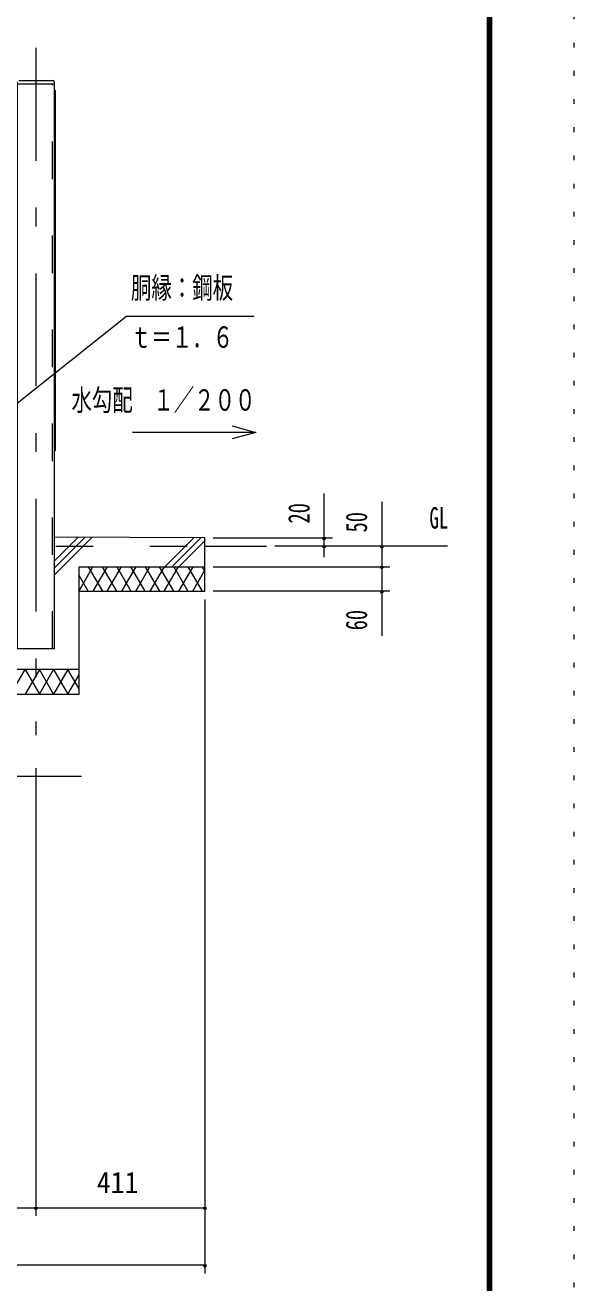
# Model space of a CAD drawing. Units: millimetres, scale not verified. Extents: x -34085 to 34091, y -14700 to 14700.
# Drawn here: x 29421 to 34091, y -4742 to 5970 of the extents above; entities that cross this region are included whole.
import ezdxf
from ezdxf.enums import TextEntityAlignment as Align

# ---------------------------------------------------------------- set-up
doc = ezdxf.new("R2010")
doc.units = ezdxf.units.MM
doc.header["$LTSCALE"] = 80
for name, pattern in [('USER2', [10, 4, -6]), ('USER3', [24, 12, -5, 2, -5]), ('USER4', [3, 0.5, -2.5])]:
    doc.linetypes.add(name, pattern=pattern)
for name, color, linetype, lineweight in [('0-6_2-02BOLD', 7, 'Continuous', 18), ('0-7_2-12HIDDEN', 3, 'USER2', 18), ('0-8_2-22CENTER', 3, 'USER3', 18), ('0-A_2-52DIM', 3, 'Continuous', 18), ('0-B_2-62HATCH', 2, 'Continuous', 18), ('0-C_F-F1PAPER', 5, 'Continuous', 18), ('0-D_F-E_J_ADD', 5, 'USER4', 18)]:
    doc.layers.add(name, color=color, linetype=linetype, lineweight=lineweight)
doc.styles.add('ＭＳ ゴシック', font='')
doc.styles.get('ＭＳ ゴシック').set_extended_font_data('MS Gothic')

msp = doc.modelspace()

# ---------------------------------------------------------------- linework, layer by layer
at = {"layer": '0-6_2-02BOLD'}
for p, q in [((29356.93, 5470.4), (29668.77, 5470.4)), ((29367.42, 5498.4), (29658.27, 5498.4)), ((29668.77, 5487.9), (29668.77, 657.9)), ((30951.35, 1602.9), (29668.77, 1609.28)), ((30951.35, 1532.9), (31476.35, 1532.9)), ((29880.45, 482.9), (29145.45, 482.9))]:
    msp.add_line(p, q, dxfattribs=at)
for points in [[(29668.87, 657.9), (29356.92, 657.9), (29356.93, 5487.9)], [(29668.77, 5417.9), (29675.6, 5417.9), (29675.6, 2343.5), (29668.77, 2343.5)], [(29880.45, 1147.9), (30951.35, 1147.9), (30951.35, 1602.9)], [(25316.35, 1357.9), (29145.45, 1357.9), (29145.45, 272.9), (29880.45, 272.9), (29880.45, 1357.9), (30951.35, 1357.9)]]:
    msp.add_lwpolyline(points, dxfattribs=at)
msp.add_arc((29658.27, 5487.9), 10.5, 0, 90, dxfattribs=at)
at = {"layer": '0-7_2-12HIDDEN'}
for p, q in [((29654.07, 657.9), (29654.07, 5470.4)), ((29671.4, 5417.9), (29671.4, 2343.5)), ((16881.35, 1532.9), (30951.35, 1532.9))]:
    msp.add_line(p, q, dxfattribs=at)
at = {"layer": '0-8_2-22CENTER'}
msp.add_line((29512.85, 5775.85), (29512.85, 132.9), dxfattribs=at)
at = {"layer": '0-A_2-52DIM'}
for p, q in [((30286.35, 3492.9), (28891.53, 2381.95)), ((30286.35, 3492.91), (31371.35, 3492.91)), ((31385.34, 2502.02), (31182.49, 2447.67)), ((31966.35, 1438.97), (31966.35, 1980.9)), ((32456.35, 1910.9), (32456.35, 769.9)), ((31021.34, 1602.9), (32036.35, 1602.9)), ((33016.35, 1532.9), (31546.34, 1532.9)), ((31980.35, 1602.9), (31952.35, 1602.9)), ((31980.35, 1532.9), (31952.35, 1532.9)), ((32470.35, 1532.9), (32442.35, 1532.9)), ((31021.34, 1357.9), (32526.35, 1357.9)), ((32470.35, 1357.9), (32442.35, 1357.9)), ((30951.35, 1077.9), (30951.35, -4662.1)), ((32526.35, 1147.9), (31021.34, 1147.9)), ((32470.35, 1147.9), (32442.35, 1147.9)), ((29512.85, 39.03), (29512.85, -77.35)), ((29512.85, -357.1), (29512.85, -4172.1)), ((16881.35, -4102.1), (30951.35, -4102.1)), ((29526.85, -4102.1), (29498.85, -4102.1)), ((30965.35, -4102.1), (30937.35, -4102.1)), ((30951.35, -4592.1), (16881.35, -4592.1)), ((30965.35, -4592.1), (30937.35, -4592.1))]:
    msp.add_line(p, q, dxfattribs=at)
for points in [[(31182.49, 2556.37), (31385.34, 2502.02), (30335.34, 2502.02)], [(24795.35, 767.96), (27101.35, -427.1), (29901.34, -427.1)]]:
    msp.add_lwpolyline(points, dxfattribs=at)
for centre in [(31966.35, 1602.9), (31966.35, 1532.9), (32456.35, 1532.9), (32456.35, 1357.9), (32456.35, 1147.9), (29512.85, -4102.1), (30951.35, -4102.1), (30951.35, -4592.1)]:
    msp.add_arc(centre, 14, 180, 0, dxfattribs=at)
at = {"layer": '0-B_2-62HATCH'}
for p, q in [((29668.77, 1405.03), (29872.02, 1608.27)), ((29931.12, 1607.98), (29668.77, 1345.63)), ((29668.77, 1286.23), (29990.22, 1607.68)), ((30611.6, 1357.9), (30857.07, 1603.37)), ((30916.17, 1603.08), (30670.99, 1357.9)), ((30730.39, 1357.9), (30951.35, 1578.86)), ((29880.45, 1153.03), (29998.73, 1357.9)), ((29958.32, 1357.9), (30079.56, 1147.9)), ((30119.98, 1357.9), (29998.73, 1147.9)), ((30200.81, 1147.9), (30079.56, 1357.9)), ((30119.98, 1147.9), (30241.22, 1357.9)), ((30200.81, 1357.9), (30322.05, 1147.9)), ((30362.46, 1357.9), (30241.22, 1147.9)), ((30443.29, 1147.9), (30322.06, 1357.9)), ((30362.46, 1147.9), (30483.71, 1357.9)), ((30443.29, 1357.9), (30564.53, 1147.9)), ((30604.95, 1357.9), (30483.7, 1147.9)), ((30685.78, 1147.9), (30564.53, 1357.9)), ((30604.95, 1147.9), (30726.2, 1357.9)), ((30685.78, 1357.9), (30807.03, 1147.9)), ((30847.44, 1357.9), (30726.2, 1147.9)), ((30807.03, 1357.9), (30928.27, 1147.9)), ((30847.44, 1147.9), (30951.35, 1327.88)), ((30951.35, 1317.92), (30928.27, 1357.9)), ((29958.32, 1147.9), (29880.45, 1282.78)), ((29300.17, 272.9), (29421.42, 482.9))]:
    msp.add_line(p, q, dxfattribs=at)
for points in [[(29880.45, 317.83), (29785.14, 482.9), (29663.9, 272.9), (29542.65, 482.9), (29421.42, 272.9)], [(29421.42, 482.9), (29542.65, 272.9), (29663.9, 482.9), (29785.14, 272.9), (29880.45, 437.98)]]:
    msp.add_lwpolyline(points, dxfattribs=at)
at = {"layer": '0-C_F-F1PAPER'}
for points in [[(33391.46, -14000), (-6788.54, -14000), (-6788.54, 14140), (33391.46, 14140)], [(33387.96, -13996.5), (33387.96, 14136.5), (-6785.04, 14136.5), (-6785.04, -13996.5)], [(33384.46, -13993), (33384.46, 14133), (-6781.54, 14133), (-6781.54, -13993)], [(33380.96, -13989.5), (-6778.04, -13989.5), (-6778.04, 14129.5), (33380.96, 14129.5)], [(33377.46, -13986), (33377.46, 14126), (-6774.54, 14126), (-6774.54, -13986)], [(33373.96, -13982.5), (-6771.04, -13982.5), (-6771.04, 14122.5), (33373.96, 14122.5)], [(33370.46, -13979), (33370.46, 14119), (-6767.54, 14119), (-6767.54, -13979)], [(33366.96, -13975.5), (-6764.04, -13975.5), (-6764.04, 14115.5), (33366.96, 14115.5)], [(33363.46, -13972), (-6760.54, -13972), (-6760.54, 14112), (33363.46, 14112)], [(33359.96, -13968.5), (-6757.04, -13968.5), (-6757.04, 14108.5), (33359.96, 14108.5)], [(33356.46, -13965), (33356.46, 14105), (-6753.54, 14105), (-6753.54, -13965)]]:
    msp.add_lwpolyline(points, close=True, dxfattribs=at)
at = {"layer": '0-D_F-E_J_ADD'}
msp.add_lwpolyline([(34091.46, -14700), (-7488.54, -14700), (-7488.54, 14700), (34091.46, 14700)], close=True, dxfattribs=at)

# ---------------------------------------------------------------- texts
at = {"layer": '0-A_2-52DIM', "color": 7, "style": 'ＭＳ ゴシック'}
for s, width, p in [('胴縁：鋼板', 0.7, (30321.35, 3587.78)), ('ｔ＝１．６', 0.7, (30321.35, 3167.78)), ('水勾配\u3000１／２００', 0.7, (29815.19, 2631.89)), ('GL', 0.65, (32862.35, 1627.77)), ('411', 0.95, (30031.59, -4032.1))]:
    msp.add_text(s, height=182.3, dxfattribs=dict(at, width=width)).set_placement(p, align=Align.BOTTOM_LEFT)
at = {"layer": '0-A_2-52DIM', "color": 7, "style": 'ＭＳ ゴシック', "width": 0.7}
for s, p in [('20', (31896.35, 1725.66)), ('50', (32386.35, 1649.5)), ('60', (32386.35, 815.94))]:
    msp.add_text(s, height=182.3, rotation=90, dxfattribs=at).set_placement(p, align=Align.BOTTOM_LEFT)

doc.saveas('drawing.dxf')
